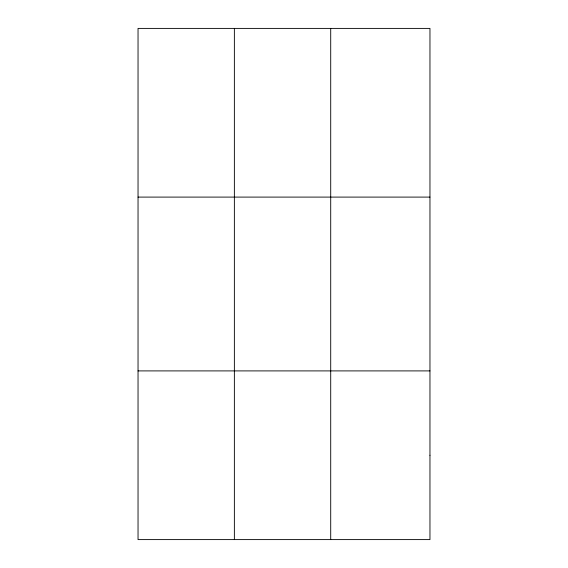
<?xml version="1.0" encoding="UTF-8"?>
<svg xmlns="http://www.w3.org/2000/svg" width="568" height="568" viewBox="0 0 568 568"><rect width="100%" height="100%" fill="white"/><g stroke="black" fill="none" stroke-linecap="round" stroke-linejoin="round"><path stroke-width="0.85" d="M234.371 28.4L234.371 539.6M330.711 28.4L330.711 539.6M138.038 197.096L429.962 197.096M138.038 370.904L429.962 370.904M429.962 455.252L429.962 539.6L138.038 539.6L138.038 28.4L429.962 28.4L429.962 455.252"/></g></svg>
